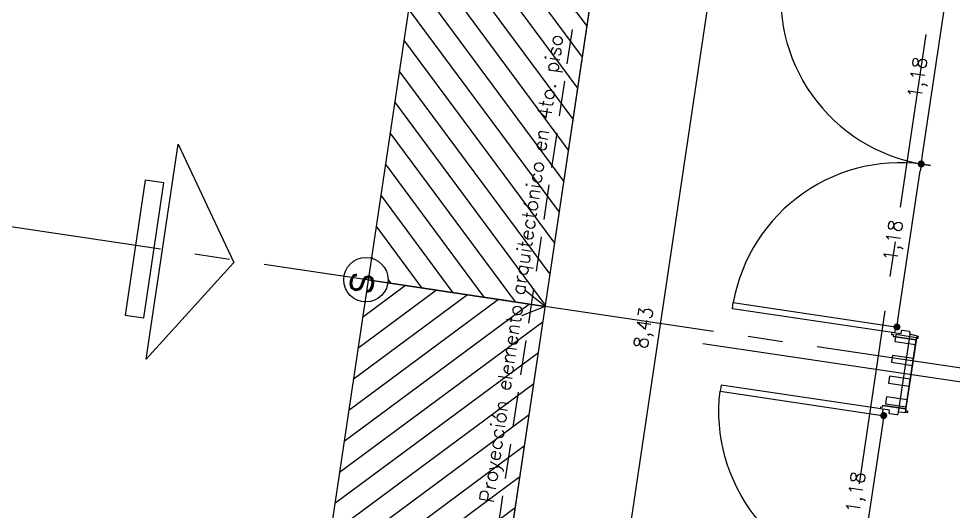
# Model space of a CAD drawing. Header units: millimetres. Extents: x 338 to 506, y 179 to 335.
# Drawn here: x 394.65 to 401.34, y 233.24 to 236.77 of the extents above; entities that cross this region are included whole.
import ezdxf

# ---------------------------------------------------------------- set-up
doc = ezdxf.new("R2010")
doc.units = ezdxf.units.MM
for name, pattern in [('CENTER', [2, 1.25, -0.25, 0.25, -0.25]), ('DASHED2', [0.375, 0.25, -0.125]), ('HIDDEN', [0.375, 0.25, -0.125])]:
    doc.linetypes.add(name, pattern=pattern)
for name, color, linetype in [('7-COTAS', 30, 'Continuous'), ('EJES_DE_COLUMNA', 255, 'DASHED2'), ('MUROS', 32, 'Continuous'), ('PISO', 253, 'Continuous'), ('PUERTAS', 5, 'Continuous'), ('SEÑALIZACIÓN', 41, 'Continuous'), ('TEXTO', 7, 'Continuous'), ('TEXTOS', 7, 'Continuous')]:
    doc.layers.add(name, color=color, linetype=linetype)
doc.styles.add('NOTAS', font='simplex.shx')
doc.styles.get("Standard").update_dxf_attribs({"font": 'ARIALUNI.ttf'})
doc.dimstyles.new('ROMANS', dxfattribs={"dimtxt": 0.1, "dimasz": 0.05, "dimexe": 0.04, "dimexo": 0.5, "dimgap": 0.05, "dimtad": 1, "dimtih": 1, "dimtoh": 1, "dimdec": 4, "dimzin": 5, "dimdsep": 46, "dimtxsty": 'Standard', "dimsah": 1, "dimcen": 0.05, "dimse1": 1, "dimse2": 1, "dimclrd": 7, "dimclre": 7, "dimclrt": 7, "dimadec": 0, "dimazin": 0, "dimtfac": 1, "dimtdec": 4, "dimtix": 1, "dimtmove": 2, "dimatfit": 3, "dimfxl": 1, "dimtolj": 1, "dimarcsym": 0})

# ---------------------------------------------------------------- blocks, each defined once
blk = doc.blocks.new('PUERTA_DOBLE')
at = {"layer": 'PUERTAS'}
for points in [[(0, 0), (0.01, 0), (0.01, 0.01), (0.02, 0.01), (0.025, -0.04), (0.035, -0.04, -0.414214), (0.04, -0.045), (0.04, -0.085, -0.414214), (0.035, -0.09), (0.02, -0.09), (0.02, -0.14), (0.01, -0.14), (0.01, -0.13), (0, -0.13), (0, 0), (0, -0.13)], [(1.95, 0), (1.94, 0), (1.94, 0.01), (1.93, 0.01), (1.925, -0.04), (1.915, -0.04, 0.414214), (1.91, -0.045), (1.91, -0.085, 0.414214), (1.915, -0.09), (1.93, -0.09), (1.93, -0.14), (1.94, -0.14), (1.94, -0.13), (1.95, -0.13), (1.95, 0), (1.95, -0.13)]]:
    blk.add_lwpolyline(points, format="xyb", dxfattribs=at)
for points in [[(0.055, -1.04), (0.055, -0.125), (0.02, -0.125), (0.02, -1.04)], [(1.895, -1.04), (1.895, -0.125), (1.93, -0.125), (1.93, -1.04)]]:
    blk.add_lwpolyline(points, close=True, dxfattribs=at)
for centre, start, end in [((0.0278, -0.0928), 271.6438, 1.7632), ((1.9222, -0.0928), 178.2368, 268.3562)]:
    blk.add_arc(centre, 0.9476, start, end, dxfattribs=at)
blk = doc.blocks.new('_DOT')
at = {"color": 0, "linetype": 'ByBlock'}
blk.add_line((-0.5, 0), (-1, 0), dxfattribs=at)
at = {"color": 0, "linetype": 'ByBlock', "const_width": 0.5}
blk.add_lwpolyline([(-0.25, 0, 1), (0.25, 0, 1)], format="xyb", close=True, dxfattribs=at)
blk = doc.blocks.new('*U1257')
at = {"layer": '7-COTAS', "color": 7, "style": 'NOTAS'}
blk.add_text('1,18', height=0.1, dxfattribs=at).set_placement((-2.0688, -2.7229))
blk = doc.blocks.new('*D48')
at = {"layer": '7-COTAS', "color": 7, "transparency": 16777216}
blk.add_line((-2.4752, -2.7919), (-1.3957, -2.7919), dxfattribs=at)
at = {"layer": 'DEFPOINTS', "color": 0, "transparency": 16777216}
for p in [(-2.5252, -2.7814), (-1.3457, -2.7853), (-1.3457, -2.7919)]:
    blk.add_point(p, dxfattribs=at)
at = {"transparency": 16777216}
blk.add_blockref('*U1257', (0, 0), dxfattribs=at)
at = {"layer": '7-COTAS', "color": 7, "transparency": 16777216, "xscale": 0.05, "yscale": 0.05, "zscale": 0.05, "rotation": 180}
blk.add_blockref('_DOT', (-2.5252, -2.7919), dxfattribs=at)
at = {"layer": '7-COTAS', "color": 7, "transparency": 16777216, "xscale": 0.05, "yscale": 0.05, "zscale": 0.05}
blk.add_blockref('_DOT', (-1.3457, -2.7919), dxfattribs=at)
blk = doc.blocks.new('*X49')
at = {"color": 0}
for p, q in [((-2.75, -0.0655), (-1.6851, 0.9994)), ((-2.7499, 0.1591), (-1.9096, 0.9994)), ((-2.7498, 0.3837), (-2.1341, 0.9994)), ((-2.7497, 0.6082), (-2.3586, 0.9994)), ((-2.7422, -0.2823), (-1.4606, 0.9994)), ((-2.5934, 0.989), (-2.5831, 0.9994)), ((-2.5177, -0.2823), (-1.2361, 0.9994)), ((-2.2932, -0.2823), (-1.0115, 0.9994)), ((-2.0687, -0.2823), (-0.787, 0.9994)), ((-1.8442, -0.2823), (-0.5625, 0.9994)), ((-1.6197, -0.2823), (-0.338, 0.9994)), ((-1.3952, -0.2823), (-0.1135, 0.9994)), ((-1.1707, -0.2823), (0, 0.8884)), ((-2.7496, 0.8328), (-2.7235, 0.859)), ((-0.9462, -0.2823), (0, 0.6639)), ((-0.7217, -0.2823), (0, 0.4394)), ((-0.4972, -0.2823), (0, 0.2149)), ((-0.2727, -0.2823), (0, -0.0096)), ((-0.0482, -0.2823), (0, -0.2341))]:
    blk.add_line(p, q, dxfattribs=at)
blk = doc.blocks.new('*X50')
at = {"color": 0}
for p, q in [((-4.2082, -0.2823), (-5.4899, 0.9994)), ((-3.9837, -0.2823), (-5.2654, 0.9994)), ((-3.7592, -0.2823), (-5.0409, 0.9994)), ((-3.5347, -0.2823), (-4.8163, 0.9994)), ((-3.3102, -0.2823), (-4.5918, 0.9994)), ((-3.0857, -0.2823), (-4.3673, 0.9994)), ((-2.8612, -0.2823), (-4.1428, 0.9994)), ((-2.7505, -0.1684), (-3.9183, 0.9994)), ((-2.7504, 0.056), (-3.6938, 0.9994)), ((-2.7503, 0.2804), (-3.4693, 0.9994)), ((-2.7502, 0.5048), (-3.2448, 0.9994)), ((-2.7501, 0.7292), (-3.0203, 0.9994)), ((-4.4327, -0.2823), (-5.5006, 0.7856)), ((-4.6572, -0.2823), (-5.5005, 0.561)), ((-4.8817, -0.2823), (-5.5003, 0.3363)), ((-5.1062, -0.2823), (-5.5002, 0.1117)), ((-5.3307, -0.2823), (-5.5001, -0.1129))]:
    blk.add_line(p, q, dxfattribs=at)
blk = doc.blocks.new('*U51')
at = {"layer": 'TEXTOS', "style": 'NOTAS'}
blk.add_text('s', height=0.23, rotation=180, dxfattribs=at).set_placement((-2.6944, 1.1173))
blk = doc.blocks.new('*U1254')
at = {"layer": '7-COTAS', "color": 7, "style": 'NOTAS'}
blk.add_text('1,18', height=0.1, dxfattribs=at).set_placement((-0.8893, -2.7229))
blk = doc.blocks.new('*D52')
at = {"layer": '7-COTAS', "color": 7, "transparency": 16777216}
blk.add_line((-1.2957, -2.7919), (-0.2162, -2.7919), dxfattribs=at)
at = {"layer": 'DEFPOINTS', "color": 0, "transparency": 16777216}
for p in [(-1.3457, -2.7853), (-0.1662, -2.7814), (-0.1662, -2.7919)]:
    blk.add_point(p, dxfattribs=at)
at = {"transparency": 16777216}
blk.add_blockref('*U1254', (0, 0), dxfattribs=at)
at = {"layer": '7-COTAS', "color": 7, "transparency": 16777216, "xscale": 0.05, "yscale": 0.05, "zscale": 0.05, "rotation": 180}
blk.add_blockref('_DOT', (-1.3457, -2.7919), dxfattribs=at)
at = {"layer": '7-COTAS', "color": 7, "transparency": 16777216, "xscale": 0.05, "yscale": 0.05, "zscale": 0.05}
blk.add_blockref('_DOT', (-0.1662, -2.7919), dxfattribs=at)
blk = doc.blocks.new('*U1255')
at = {"layer": '7-COTAS', "color": 7, "style": 'NOTAS'}
blk.add_text('1,18', height=0.1, dxfattribs=at).set_placement((-3.8893, -2.7229))
blk = doc.blocks.new('*D53')
at = {"layer": '7-COTAS', "color": 7, "transparency": 16777216}
blk.add_line((-3.2162, -2.7919), (-4.2957, -2.7919), dxfattribs=at)
at = {"layer": 'DEFPOINTS', "color": 0, "transparency": 16777216}
for p in [(-4.3457, -2.7853), (-4.3457, -2.7919), (-3.1662, -2.7814)]:
    blk.add_point(p, dxfattribs=at)
at = {"transparency": 16777216}
blk.add_blockref('*U1255', (0, 0), dxfattribs=at)
at = {"layer": '7-COTAS', "color": 7, "transparency": 16777216, "xscale": 0.05, "yscale": 0.05, "zscale": 0.05, "rotation": 180}
blk.add_blockref('_DOT', (-4.3457, -2.7919), dxfattribs=at)
at = {"layer": '7-COTAS', "color": 7, "transparency": 16777216, "xscale": 0.05, "yscale": 0.05, "zscale": 0.05}
blk.add_blockref('_DOT', (-3.1662, -2.7919), dxfattribs=at)
blk = doc.blocks.new('*U933')
at = {"layer": 'TEXTOS', "style": 'NOTAS'}
blk.add_text('Proyección elemento arquitectónico en 4to. piso', height=0.102223, dxfattribs=at).set_placement((51.7314, 95.3552))
blk = doc.blocks.new('*U984')
at = {"layer": 'TEXTOS', "style": 'NOTAS'}
blk.add_text('Proyección elemento arquitectónico en 4to. piso', height=0.102223, dxfattribs=at).set_placement((51.7314, 95.3552))
blk = doc.blocks.new('*U775')
at = {"layer": 'SEÑALIZACIÓN', "color": 7, "style": 'NOTAS'}
blk.add_text('8,43', height=0.1, dxfattribs=at).set_placement((2945.7489, 1979.3862))
blk = doc.blocks.new('*D774')
at = {"layer": 'DEFPOINTS', "color": 0, "transparency": 16777216}
for p in [(2941.6863, 1979.3172), (2950.1163, 1979.3172), (2950.1163, 1979.3172)]:
    blk.add_point(p, dxfattribs=at)
at = {"layer": 'SEÑALIZACIÓN', "color": 7, "transparency": 16777216}
blk.add_line((2941.7363, 1979.3172), (2950.0663, 1979.3172), dxfattribs=at)
at = {"transparency": 16777216}
blk.add_blockref('*U775', (0, 0), dxfattribs=at)
at = {"layer": 'SEÑALIZACIÓN', "color": 7, "transparency": 16777216, "xscale": 0.05, "yscale": 0.05, "zscale": 0.05, "rotation": 180}
blk.add_blockref('_DOT', (2941.6863, 1979.3172), dxfattribs=at)
at = {"layer": 'SEÑALIZACIÓN', "color": 7, "transparency": 16777216, "xscale": 0.05, "yscale": 0.05, "zscale": 0.05}
blk.add_blockref('_DOT', (2950.1163, 1979.3172), dxfattribs=at)
blk = doc.blocks.new('*U1003')
at = {"layer": 'TEXTOS', "style": 'NOTAS'}
blk.add_text('Proyección elemento arquitectónico en 4to. piso', height=0.102223, dxfattribs=at).set_placement((51.7314, 95.3552))
blk = doc.blocks.new('*U781')
at = {"layer": 'SEÑALIZACIÓN', "color": 7, "style": 'NOTAS'}
blk.add_text('8,43', height=0.1, dxfattribs=at).set_placement((2945.7489, 1979.3862))
blk = doc.blocks.new('*D780')
at = {"layer": 'DEFPOINTS', "color": 0, "transparency": 16777216}
for p in [(2941.6863, 1979.3172), (2950.1163, 1979.3172), (2950.1163, 1979.3172)]:
    blk.add_point(p, dxfattribs=at)
at = {"layer": 'SEÑALIZACIÓN', "color": 7, "transparency": 16777216}
blk.add_line((2941.7363, 1979.3172), (2950.0663, 1979.3172), dxfattribs=at)
at = {"transparency": 16777216}
blk.add_blockref('*U781', (0, 0), dxfattribs=at)
at = {"layer": 'SEÑALIZACIÓN', "color": 7, "transparency": 16777216, "xscale": 0.05, "yscale": 0.05, "zscale": 0.05, "rotation": 180}
blk.add_blockref('_DOT', (2941.6863, 1979.3172), dxfattribs=at)
at = {"layer": 'SEÑALIZACIÓN', "color": 7, "transparency": 16777216, "xscale": 0.05, "yscale": 0.05, "zscale": 0.05}
blk.add_blockref('_DOT', (2950.1163, 1979.3172), dxfattribs=at)
blk = doc.blocks.new('*U1007')
at = {"layer": 'TEXTOS', "style": 'NOTAS'}
blk.add_text('Proyección elemento arquitectónico en 4to. piso', height=0.102223, dxfattribs=at).set_placement((51.7314, 95.3552))
blk = doc.blocks.new('EJES_ESTRUCTURALES')
at = {"layer": 'EJES_DE_COLUMNA', "color": 9, "linetype": 'CENTER'}
for p, q in [((684.40203, 131.2663), (684.40203, 199.7363)), ((661.47768, 188.07297), (759.37077, 188.07297))]:
    blk.add_line(p, q, dxfattribs=at)
blk = doc.blocks.new('ACCESO_P')
for p, q in [((-2.8457, -1.4353), (-2.8457, -3.5807)), ((-3.0957, -2.94163), (-2.5957, -2.94163))]:
    blk.add_line(p, q)
at = {"color": 0}
blk.add_lwpolyline([(-5.5, -0.2823), (0, -0.2823), (0, 0.99938), (-5.50072, 0.99938), (-5.5, -0.2823)], dxfattribs=at)
blk.add_lwpolyline([(-7.01074, -0.2823), (1.41426, -0.2823)])
at = {"layer": 'PISO'}
for points in [[(-3.25406, 2.54708), (-2.278, 2.54708), (-2.278, 2.68158), (-3.25406, 2.68158)], [(-2.76686, 1.96726), (-3.54407, 2.48743), (-1.98964, 2.48743)]]:
    blk.add_lwpolyline(points, close=True, dxfattribs=at)
for points in [[(-2.74957, 1.00003), (-2.75007, -0.28196)], [(-2.75007, -0.28196), (-2.75007, 0.99971)], [(-2.75007, 0.85672), (-2.75057, -0.28165)], [(-2.75007, -0.28196), (-2.75007, 0.85672)]]:
    blk.add_lwpolyline(points, dxfattribs=at)
at = {"layer": 'TEXTO', "color": 7}
for p, q in [((-2.56378, -2.89163), (-3.12762, -2.89163)), ((-2.56878, -2.94163), (-3.12262, -2.94163))]:
    blk.add_line(p, q, dxfattribs=at)
for points in [[(-3.0307, -2.79163), (-3.0807, -2.79163), (-3.0807, -2.94163), (-3.0307, -2.94163)], [(-2.8807, -2.79163), (-2.9307, -2.79163), (-2.9307, -2.94163), (-2.8807, -2.94163)], [(-2.7307, -2.79163), (-2.7807, -2.79163), (-2.7807, -2.94163), (-2.7307, -2.94163)], [(-2.5807, -2.79163), (-2.6307, -2.79163), (-2.6307, -2.94163), (-2.5807, -2.94163)]]:
    blk.add_lwpolyline(points, close=True, dxfattribs=at)
at = {"layer": 'TEXTOS'}
for q in [(-2.84231, -0.12258), (-2.65782, -0.12258)]:
    blk.add_line((-2.75007, -0.28196), q, dxfattribs=at)
blk.add_lwpolyline([(-2.75007, 0.85672), (-2.75057, -0.28165)], dxfattribs=at)
blk.add_circle((-2.75007, 1.0156), 0.15888, dxfattribs=at)
blk.add_blockref('*U51', (0, 0))
at = {"layer": 'PUERTAS', "yscale": 1.282051282051382, "zscale": 1.282051282051382, "rotation": 180}
for p, xscale in [((-5.5957, -2.94163), -1.282051282051382), ((-0.0957, -2.94163), 1.282051282051382)]:
    blk.add_blockref('PUERTA_DOBLE', p, dxfattribs=dict(at, xscale=xscale))
at = {"layer": 'SEÑALIZACIÓN', "color": 252, "linetype": 'Continuous'}
for name in ['*X50', '*X49']:
    blk.add_blockref(name, (0, 0), dxfattribs=at)
at = {"layer": '7-COTAS'}
dim = blk.add_linear_dim(base=(-4.3457, -2.7919), p1=(-3.16621, -2.78138), p2=(-4.3457, -2.78533), angle=180, dimstyle='ROMANS', dxfattribs=at)
dim.commit()
dim.dimension.update_dxf_attribs({"geometry": '*D53', "text_midpoint": (-3.75596, -2.68238)})
for base, p1, p2, picture, middle in [((-1.3457, -2.7919), (-2.52519, -2.78138), (-1.3457, -2.78533), '*D48', (-1.93544, -2.68238)), ((-0.16621, -2.7919), (-1.3457, -2.78533), (-0.16621, -2.78138), '*D52', (-0.75596, -2.68238))]:
    dim = blk.add_linear_dim(base=base, p1=p1, p2=p2, dimstyle='ROMANS', dxfattribs=at)
    dim.commit()
    dim.dimension.update_dxf_attribs({"geometry": picture, "text_midpoint": middle})
blk = doc.blocks.new('A$C7152A42C')
at = {"linetype": 'HIDDEN'}
blk.add_line((48.9204, 95.29702), (57.3504, 95.29702), dxfattribs=at)
blk.add_line((48.9204, 95.29702), (57.3504, 95.29702), dxfattribs=at)
blk.add_line((48.9204, 95.29702), (57.3504, 95.29702), dxfattribs=at)
blk.add_line((48.9204, 95.29702), (57.3504, 95.29702), dxfattribs=at)
for name in ['*U933', '*U984', '*U1003', '*U1007']:
    blk.add_blockref(name, (0, 0))
at = {"layer": 'EJES_DE_COLUMNA'}
blk.add_blockref('EJES_ESTRUCTURALES', (-631.22088, -95.28525), dxfattribs=at)
at = {"layer": 'SEÑALIZACIÓN'}
blk.add_blockref('ACCESO_P', (55.93114, 95.47931), dxfattribs=at)
for picture in ['*D774', '*D780']:
    dim = blk.add_linear_dim(base=(57.3504, 94.36262), p1=(48.9204, 94.36262), p2=(57.3504, 94.36262), dimstyle='ROMANS', dxfattribs=at)
    dim.commit()
    dim.dimension.update_dxf_attribs({"geometry": picture, "text_midpoint": (53.1354, 94.47214), "insert": (-2892.7659, -1884.95455)})

msp = doc.modelspace()

# ---------------------------------------------------------------- block references
at = {"layer": 'MUROS', "color": 32, "rotation": 81.53046525965426}
msp.add_blockref('A$C7152A42C', (484.7482, 168.0844), dxfattribs=at)

doc.saveas('drawing.dxf')
